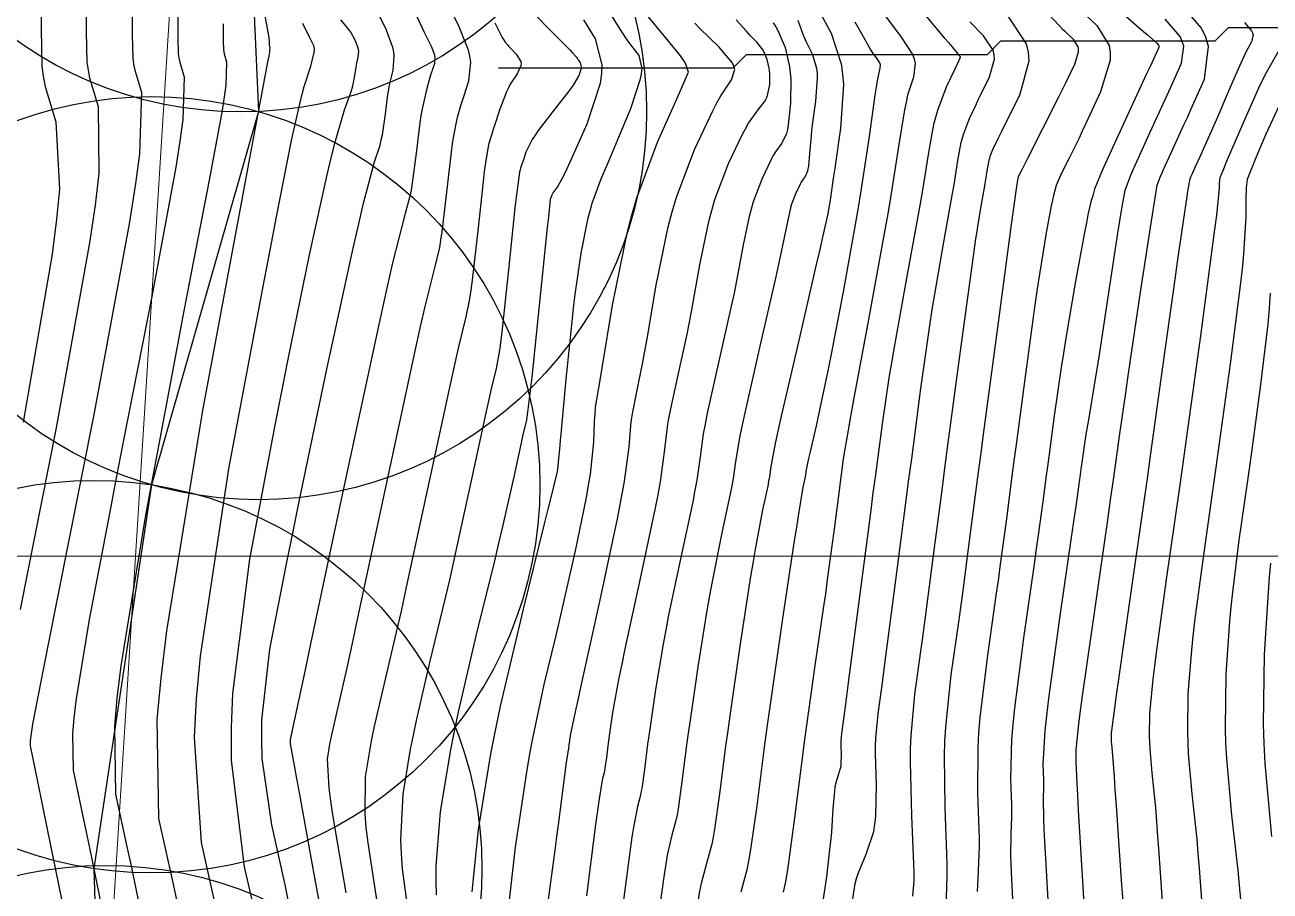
# Model space of a CAD drawing. Header units: metres. Extents: x 837117 to 838477, y 1189012 to 1191015.
# Drawn here: x 837720.1 to 837813.1, y 1189388.9 to 1189453.6 of the extents above; entities that cross this region are included whole.
import ezdxf

# ---------------------------------------------------------------- set-up
doc = ezdxf.new("R2010")
doc.units = ezdxf.units.M
doc.header["$LTSCALE"] = 0.3
for name, color, linetype in [('CIRCULOS', 60, 'Continuous'), ('COTAS 10', 1, 'Continuous'), ('COTAS INT', 252, 'Continuous'), ('LINEA_DE_CEROS', 61, 'Continuous')]:
    doc.layers.add(name, color=color, linetype=linetype)
for name, color, linetype, lineweight in [('COORD', 7, 'Continuous', 20), ('DRENAJE', 5, 'Continuous', 25), ('Linea_Tendencia', 51, 'Continuous', 20)]:
    doc.layers.add(name, color=color, linetype=linetype, lineweight=lineweight)

msp = doc.modelspace()

# ---------------------------------------------------------------- linework, layer by layer
at = {"layer": 'CIRCULOS'}
for centre in [(837736.287, 1189476.06), (837737.58, 1189447.088), (837729.608, 1189419.206), (837725.281, 1189390.53), (837726.152, 1189361.771)]:
    msp.add_circle(centre, 29, dxfattribs=at)
at = {"layer": 'COORD'}
msp.add_line((837476.514, 1189413.872), (838476.514, 1189413.872), dxfattribs=at)
at = {"layer": 'COTAS 10'}
for points, elevation in [([(837719.819, 1189409.886), (837722.506, 1189423.463), (837725.001, 1189437.285), (837725.405, 1189440.103), (837725.683, 1189442.483), (837725.652, 1189447.435), (837725.001, 1189449.572), (837724.889, 1189450.178), (837724.807, 1189450.79), (837724.757, 1189453.049), (837724.749, 1189456.362)], 1680), ([(837796.574, 1189454.379), (837797.412, 1189453.488), (837797.62, 1189453.277), (837797.816, 1189453.083), (837798.435, 1189452.509), (837798.784, 1189451.931), (837798.811, 1189451.733), (837798.807, 1189451.519), (837798.539, 1189450.61), (837797.89, 1189449.254), (837797.645, 1189448.759), (837797.373, 1189448.211), (837796.156, 1189445.797), (837795.025, 1189443.572), (837794.808, 1189443.143), (837794.632, 1189442.795), (837794.341, 1189442.212), (837794.31, 1189442.095), (837794.286, 1189441.975), (837794.227, 1189441.66), (837793.956, 1189439.732), (837793.81, 1189438.65), (837793.632, 1189437.331), (837792.734, 1189430.588), (837791.75, 1189423.156), (837791.518, 1189421.402), (837791.305, 1189419.779), (837790.682, 1189415.018), (837790.164, 1189411.111), (837790.016, 1189410.028), (837789.866, 1189408.943), (837789.309, 1189405.018), (837788.892, 1189401.104), (837788.83, 1189400.026), (837788.791, 1189398.95), (837788.845, 1189395.084), (837788.984, 1189391.639), (837788.999, 1189390.827), (837789.004, 1189390.078), (837788.972, 1189389.053), (837788.935, 1189387.889)], 1730), ([(837734.541, 1189387.102), (837733.323, 1189392.473), (837732.814, 1189400.343), (837732.973, 1189403.22), (837733.262, 1189406.4), (837735.388, 1189420.407), (837737.914, 1189433.892), (837738.455, 1189436.743), (837738.927, 1189439.212), (837740.062, 1189444.939), (837740.7, 1189447.755), (837740.86, 1189448.388), (837741.012, 1189448.958), (837741.5, 1189450.486), (837741.757, 1189451.489), (837741.762, 1189451.727), (837741.74, 1189451.948), (837741.424, 1189452.604), (837740.909, 1189453.671)], 1690), ([(837755.238, 1189453.709), (837755.312, 1189453.556), (837755.383, 1189453.412), (837755.608, 1189452.961), (837755.792, 1189452.614), (837755.836, 1189452.535), (837755.878, 1189452.464), (837756.007, 1189452.268), (837756.202, 1189452.043), (837756.287, 1189451.953), (837756.384, 1189451.852), (837756.845, 1189451.388), (837757.186, 1189450.833), (837757.207, 1189450.674), (837757.197, 1189450.513), (837756.899, 1189449.913), (837756.397, 1189449.134), (837756.259, 1189448.859), (837756.121, 1189448.56), (837755.626, 1189447.265), (837755.195, 1189445.971), (837755.097, 1189445.672), (837755.009, 1189445.398), (837754.769, 1189444.619), (837754.537, 1189443.258), (837754.453, 1189442.616), (837754.361, 1189441.859), (837753.961, 1189438.171), (837753.549, 1189434.488), (837753.451, 1189433.734), (837753.359, 1189433.096), (837753.083, 1189431.753), (837752.518, 1189429.506), (837752.245, 1189428.297), (837751.921, 1189426.834), (837748.628, 1189411.547), (837748.238, 1189409.776), (837747.882, 1189408.186), (837746.886, 1189403.934), (837746.214, 1189401.058), (837746.062, 1189400.333), (837745.925, 1189399.641), (837745.553, 1189397.4), (837745.534, 1189394.627), (837745.62, 1189393.599), (837745.745, 1189392.459), (837746.525, 1189387.4)], 1700), ([(837759.184, 1189387.667), (837759.752, 1189391.898), (837759.884, 1189392.894), (837760.005, 1189393.814), (837760.351, 1189396.505), (837760.577, 1189398.284), (837760.622, 1189398.63), (837760.66, 1189398.911), (837760.735, 1189399.396), (837760.761, 1189399.491), (837760.768, 1189399.527), (837760.775, 1189399.566), (837760.8, 1189399.742), (837760.83, 1189399.979), (837760.841, 1189400.057), (837760.852, 1189400.141), (837760.902, 1189400.487), (837761.272, 1189402.253), (837761.484, 1189403.231), (837761.745, 1189404.421), (837763.087, 1189410.487), (837764.429, 1189416.789), (837764.69, 1189418.128), (837764.904, 1189419.291), (837765.275, 1189422.026), (837765.398, 1189423.623), (837765.455, 1189424.07), (837765.521, 1189424.518), (837765.84, 1189426.153), (837766.295, 1189428.377), (837766.447, 1189429.197), (837766.61, 1189430.106), (837767.292, 1189434.127), (837768.194, 1189438.486), (837768.495, 1189439.608), (837768.819, 1189440.693), (837770.178, 1189444.304), (837771.515, 1189447.144), (837771.827, 1189447.742), (837772.112, 1189448.259), (837772.93, 1189449.449), (837773.177, 1189450.228), (837773.103, 1189450.486), (837772.967, 1189450.764), (837771.962, 1189451.92), (837770.558, 1189453.282), (837770.17, 1189453.689)], 1710), ([(837773.635, 1189388.806), (837774.116, 1189390.567), (837774.246, 1189391.225), (837774.375, 1189391.958), (837774.829, 1189395.219), (837775.391, 1189399.615), (837775.589, 1189401.063), (837775.804, 1189402.611), (837776.733, 1189409.034), (837777.607, 1189414.872), (837777.788, 1189416.051), (837777.943, 1189417.041), (837778.283, 1189419.034), (837778.419, 1189419.674), (837778.446, 1189419.81), (837778.467, 1189419.928), (837778.505, 1189420.206), (837778.624, 1189420.826), (837778.697, 1189421.159), (837778.787, 1189421.564), (837779.256, 1189423.609), (837779.921, 1189426.668), (837780.134, 1189427.711), (837780.36, 1189428.839), (837781.28, 1189433.619), (837782.188, 1189438.647), (837782.405, 1189439.93), (837782.608, 1189441.166), (837783.22, 1189445.237), (837783.656, 1189448.307), (837783.748, 1189448.912), (837783.828, 1189449.411), (837784.013, 1189450.329), (837784.043, 1189450.572), (837784.026, 1189450.646), (837783.997, 1189450.723), (837783.799, 1189451.024), (837783.477, 1189451.47), (837783.37, 1189451.638), (837783.255, 1189451.825), (837782.775, 1189452.661), (837782.16, 1189453.778)], 1720), ([(837811.245, 1189453.742), (837811.768, 1189453.132), (837811.84, 1189452.974), (837811.881, 1189452.82), (837811.766, 1189452.305), (837811.37, 1189451.587), (837811.233, 1189451.306), (837811.084, 1189450.989), (837810.448, 1189449.545), (837809.752, 1189447.919), (837809.565, 1189447.487), (837809.381, 1189447.063), (837808.738, 1189445.598), (837808.175, 1189444.332), (837808.041, 1189444.034), (837807.917, 1189443.759), (837807.548, 1189442.952), (837807.296, 1189442.397), (837807.245, 1189442.28), (837807.202, 1189442.179), (837807.116, 1189441.949), (837807.023, 1189441.405), (837806.977, 1189441.108), (837806.921, 1189440.746), (837806.642, 1189438.908), (837806.203, 1189435.865), (837806.045, 1189434.745), (837805.873, 1189433.503), (837805.119, 1189428.014), (837804.224, 1189421.535), (837803.962, 1189419.669), (837803.694, 1189417.771), (837802.674, 1189410.66), (837801.817, 1189404.677), (837801.651, 1189403.49), (837801.516, 1189402.508), (837801.288, 1189400.66), (837801.281, 1189400.135), (837801.285, 1189399.987), (837801.292, 1189399.837), (837801.342, 1189399.286), (837801.49, 1189397.412), (837801.56, 1189396.429), (837801.642, 1189395.244), (837801.844, 1189392.241), (837802.041, 1189389.286), (837802.566, 1189383.182)], 1740)]:
    msp.add_lwpolyline(points, dxfattribs=dict(at, elevation=elevation))
at = {"layer": 'COTAS INT'}
for points, elevation in [([(837721.343, 1189457.326), (837721.347, 1189453.281), (837721.409, 1189450.48), (837721.511, 1189449.721), (837721.649, 1189448.97), (837722.457, 1189446.32), (837722.718, 1189441.298), (837722.512, 1189439.052), (837722.186, 1189436.434), (837720.004, 1189423.891)], 1678), ([(837728.161, 1189455.334), (837728.167, 1189452.816), (837728.205, 1189451.099), (837728.267, 1189450.635), (837728.352, 1189450.174), (837728.847, 1189448.55), (837728.696, 1189443.906), (837728.374, 1189441.541), (837727.931, 1189438.709), (837725.316, 1189424.585), (837722.539, 1189410.569), (837721.992, 1189407.805), (837721.542, 1189405.526), (837720.72, 1189401.327), (837720.575, 1189400.444), (837720.552, 1189400.255), (837720.537, 1189400.09), (837720.543, 1189399.693), (837721.09, 1189397.029), (837721.414, 1189395.435), (837721.815, 1189393.469), (837723.887, 1189383.274)], 1682), ([(837744.127, 1189388.716), (837743.171, 1189394.403), (837743.001, 1189395.574), (837742.871, 1189396.571), (837742.741, 1189398.716), (837742.925, 1189399.823), (837742.993, 1189400.165), (837743.068, 1189400.522), (837743.4, 1189401.942), (837744.206, 1189405.521), (837744.58, 1189407.24), (837745.019, 1189409.274), (837747.15, 1189419.249), (837749.268, 1189429.079), (837749.698, 1189431.022), (837750.061, 1189432.627), (837750.811, 1189435.613), (837751.13, 1189436.927), (837751.221, 1189437.479), (837751.315, 1189438.112), (837751.663, 1189441.075), (837752.002, 1189444.059), (837752.088, 1189444.705), (837752.172, 1189445.272), (837752.449, 1189446.667), (837752.738, 1189447.622), (837752.829, 1189447.911), (837752.925, 1189448.211), (837753.313, 1189449.383), (837753.449, 1189450.776), (837753.386, 1189451.215), (837753.28, 1189451.677), (837752.532, 1189453.537), (837751.614, 1189455.343)], 1698), ([(837799.516, 1189383.476), (837799.174, 1189389.173), (837798.84, 1189394.909), (837798.777, 1189396.024), (837798.728, 1189396.933), (837798.66, 1189398.509), (837798.67, 1189398.791), (837798.67, 1189398.884), (837798.668, 1189398.985), (837798.652, 1189399.406), (837798.854, 1189401.313), (837798.99, 1189402.351), (837799.161, 1189403.611), (837800.069, 1189410), (837801.045, 1189416.761), (837801.259, 1189418.255), (837801.448, 1189419.585), (837801.93, 1189423.021), (837802.363, 1189426.083), (837802.522, 1189427.177), (837802.698, 1189428.378), (837803.475, 1189433.603), (837804.206, 1189438.43), (837804.353, 1189439.38), (837804.476, 1189440.162), (837804.719, 1189441.589), (837804.945, 1189442.195), (837805.058, 1189442.459), (837805.191, 1189442.766), (837805.854, 1189444.223), (837806.71, 1189446.089), (837806.965, 1189446.653), (837807.229, 1189447.238), (837808.247, 1189449.521), (837808.54, 1189451.955), (837808.346, 1189452.635), (837808.032, 1189453.316), (837805.906, 1189455.797)], 1738), ([(837731.573, 1189454.306), (837731.577, 1189452.584), (837731.603, 1189451.409), (837731.646, 1189451.091), (837731.704, 1189450.777), (837732.042, 1189449.666), (837731.939, 1189446.488), (837731.719, 1189444.871), (837731.415, 1189442.934), (837729.627, 1189433.272), (837727.493, 1189422.423), (837726.971, 1189419.737), (837726.479, 1189417.189), (837724.952, 1189409.135), (837723.956, 1189403.058), (837723.799, 1189401.756), (837723.693, 1189400.619), (837723.738, 1189397.888), (837724.452, 1189394.547), (837724.768, 1189393.026), (837725.135, 1189391.246), (837726.888, 1189382.664)], 1684), ([(837737.943, 1189454.922), (837738.373, 1189452.613), (837738.392, 1189452.357), (837738.395, 1189452.3), (837738.397, 1189452.25), (837738.397, 1189452.118), (837738.399, 1189452.029), (837738.407, 1189451.981), (837738.433, 1189451.896), (837738.425, 1189451.654), (837738.408, 1189451.531), (837738.385, 1189451.383), (837738.249, 1189450.647), (837737.4, 1189446.131), (837736.927, 1189443.601), (837736.352, 1189440.516), (837733.417, 1189424.752), (837730.718, 1189408.285), (837730.292, 1189404.757), (837730.005, 1189401.677), (837730.128, 1189394.278), (837731.178, 1189389.584), (837731.476, 1189388.209)], 1688), ([(837739.814, 1189388.21), (837739.577, 1189389.322), (837738.575, 1189393.807), (837737.875, 1189398.768), (837737.829, 1189400.18), (837737.845, 1189401.61), (837738.437, 1189406.915), (837739.704, 1189413.417), (837740.146, 1189415.602), (837740.628, 1189417.953), (837742.7, 1189427.834), (837744.666, 1189436.883), (837745.081, 1189438.711), (837745.439, 1189440.244), (837746.267, 1189443.333), (837746.672, 1189444.589), (837746.763, 1189444.968), (837746.845, 1189445.359), (837747.069, 1189446.884), (837747.256, 1189448.369), (837747.316, 1189448.735), (837747.38, 1189449.083), (837747.638, 1189450.176), (837747.736, 1189451.225), (837747.699, 1189451.544), (837747.633, 1189451.876), (837747.162, 1189453.178), (837746.545, 1189454.389)], 1694), ([(837749.131, 1189454.763), (837749.788, 1189453.386), (837749.94, 1189453.069), (837750.081, 1189452.781), (837750.482, 1189451.974), (837750.714, 1189451.396), (837750.747, 1189451.253), (837750.767, 1189451.117), (837750.725, 1189450.684), (837750.554, 1189450.148), (837750.493, 1189449.946), (837750.425, 1189449.721), (837750.129, 1189448.716), (837749.808, 1189447.286), (837749.724, 1189446.793), (837749.642, 1189446.259), (837749.366, 1189443.98), (837749.08, 1189441.735), (837748.992, 1189441.223), (837748.901, 1189440.758), (837748.539, 1189439.473), (837747.611, 1189435.783), (837747.163, 1189433.801), (837746.631, 1189431.404), (837744.02, 1189419.281), (837741.479, 1189407.324), (837740.992, 1189405.031), (837740.599, 1189403.18), (837739.962, 1189400.169), (837739.947, 1189400.039), (837739.947, 1189400.004), (837739.948, 1189399.97), (837739.965, 1189399.849), (837740.257, 1189398.244), (837740.432, 1189397.273), (837740.647, 1189396.075), (837741.762, 1189389.849), (837743.007, 1189383.203)], 1696), ([(837758.171, 1189454.383), (837759.417, 1189453.123), (837760.602, 1189451.941), (837760.833, 1189451.707), (837761.021, 1189451.513), (837761.351, 1189451.149), (837761.425, 1189451.022), (837761.451, 1189450.978), (837761.481, 1189450.929), (837761.61, 1189450.718), (837761.686, 1189450.428), (837761.682, 1189450.329), (837761.666, 1189450.222), (837761.518, 1189449.771), (837761.087, 1189449.055), (837760.892, 1189448.782), (837760.666, 1189448.477), (837759.577, 1189447.104), (837758.477, 1189445.671), (837758.244, 1189445.327), (837758.041, 1189445.007), (837757.566, 1189444.044), (837757.326, 1189443.323), (837757.271, 1189443.157), (837757.222, 1189443.004), (837757.089, 1189442.571), (837756.901, 1189441.243), (837756.818, 1189440.527), (837756.721, 1189439.66), (837756.258, 1189435.267), (837755.784, 1189430.864), (837755.68, 1189429.99), (837755.588, 1189429.265), (837755.354, 1189427.893), (837754.975, 1189426.384), (837754.792, 1189425.572), (837754.574, 1189424.59), (837753.504, 1189419.62), (837752.237, 1189413.819), (837751.896, 1189412.313), (837751.558, 1189410.85), (837750.373, 1189405.926), (837749.36, 1189401.593), (837749.131, 1189400.502), (837748.925, 1189399.459), (837748.364, 1189396.083), (837748.197, 1189392.683), (837748.239, 1189391.624), (837748.318, 1189390.515), (837748.922, 1189386.083)], 1702), ([(837763.937, 1189454.293), (837764.585, 1189453.254), (837765.16, 1189452.378), (837765.315, 1189452.16), (837765.467, 1189451.951), (837766, 1189451.284), (837766.219, 1189450.309), (837766.173, 1189449.907), (837766.081, 1189449.446), (837765.365, 1189447.305), (837764.408, 1189444.967), (837764.163, 1189444.383), (837763.928, 1189443.826), (837763.154, 1189442.045), (837762.491, 1189440.224), (837762.326, 1189439.642), (837762.169, 1189439.026), (837761.67, 1189436.521), (837761.226, 1189433.417), (837761.104, 1189432.424), (837760.983, 1189431.372), (837760.55, 1189427.091), (837760.196, 1189423.269), (837760.125, 1189422.508), (837760.066, 1189421.875), (837759.951, 1189420.662), (837759.92, 1189420.36), (837759.913, 1189420.301), (837759.908, 1189420.254), (837759.898, 1189420.174), (837759.889, 1189420.14), (837759.885, 1189420.123), (837759.881, 1189420.101), (837759.857, 1189419.992), (837759.455, 1189418.364), (837759.211, 1189417.386), (837758.911, 1189416.178), (837757.347, 1189409.91), (837755.653, 1189402.664), (837755.27, 1189400.84), (837754.924, 1189399.095), (837753.987, 1189393.45), (837753.523, 1189388.795)], 1706), ([(837756.187, 1189386.851), (837756.798, 1189392.133), (837757.632, 1189397.744), (837757.864, 1189399.104), (837758.095, 1189400.379), (837758.931, 1189404.281), (837759.799, 1189407.855), (837760.05, 1189408.922), (837760.306, 1189410.023), (837761.27, 1189414.281), (837762.084, 1189418.25), (837762.245, 1189419.168), (837762.378, 1189420.008), (837762.629, 1189422.39), (837762.694, 1189423.93), (837762.71, 1189424.24), (837762.725, 1189424.499), (837762.773, 1189425.013), (837762.993, 1189426.291), (837763.117, 1189427.032), (837763.267, 1189427.941), (837764.038, 1189432.623), (837765.128, 1189438.004), (837765.48, 1189439.353), (837765.854, 1189440.642), (837767.387, 1189444.791), (837768.762, 1189447.876), (837769.036, 1189448.495), (837769.265, 1189449.011), (837769.706, 1189450.025), (837769.475, 1189450.701), (837769.279, 1189451.004), (837769.027, 1189451.358), (837767.642, 1189453.057), (837766.006, 1189455.046)], 1708), ([(837779.451, 1189454.642), (837780.359, 1189452.934), (837781.121, 1189450.655), (837781.221, 1189449.912), (837781.273, 1189449.119), (837781.061, 1189445.849), (837780.626, 1189442.869), (837780.537, 1189442.258), (837780.462, 1189441.742), (837780.306, 1189440.652), (837780.236, 1189440.174), (837780.215, 1189440.043), (837780.194, 1189439.913), (837780.111, 1189439.446), (837779.725, 1189437.716), (837779.513, 1189436.789), (837779.255, 1189435.667), (837777.94, 1189429.997), (837776.64, 1189424.331), (837776.39, 1189423.211), (837776.188, 1189422.287), (837775.859, 1189420.57), (837775.755, 1189419.801), (837775.695, 1189419.474), (837775.621, 1189419.097), (837775.244, 1189417.325), (837774.703, 1189414.517), (837774.527, 1189413.487), (837774.34, 1189412.348), (837773.567, 1189407.325), (837772.814, 1189402.117), (837772.639, 1189400.862), (837772.479, 1189399.688), (837772.023, 1189396.124), (837771.655, 1189393.48), (837771.551, 1189392.886), (837771.445, 1189392.352), (837771.055, 1189390.924), (837770.654, 1189389.431), (837770.541, 1189388.856), (837770.427, 1189388.21)], 1718), ([(837787.248, 1189454.446), (837788.813, 1189452.599), (837789.117, 1189452.24), (837789.365, 1189451.946), (837789.79, 1189451.436), (837789.85, 1189451.36), (837789.867, 1189451.34), (837789.884, 1189451.321), (837789.947, 1189451.256), (837789.991, 1189451.191), (837789.995, 1189451.171), (837789.997, 1189451.151), (837789.975, 1189451.07), (837789.794, 1189450.685), (837789.695, 1189450.473), (837789.575, 1189450.214), (837788.964, 1189448.9), (837788.303, 1189447.171), (837788.151, 1189446.651), (837788.012, 1189446.115), (837787.623, 1189444.029), (837787.183, 1189441.211), (837787.012, 1189440.212), (837786.821, 1189439.119), (837785.952, 1189434.38), (837785.065, 1189429.494), (837784.863, 1189428.307), (837784.678, 1189427.193), (837784.166, 1189423.77), (837783.664, 1189419.957), (837783.486, 1189418.597), (837783.292, 1189417.104), (837781.669, 1189404.612), (837781.514, 1189403.424), (837781.386, 1189402.443), (837781.143, 1189400.616), (837781.095, 1189400.081), (837781.089, 1189399.914), (837781.087, 1189399.74), (837781.105, 1189399.041), (837781.095, 1189398.351), (837781.075, 1189398.181), (837781.047, 1189398.021), (837780.881, 1189397.521), (837780.692, 1189396.866), (837780.648, 1189396.608), (837780.609, 1189396.318), (837780.5, 1189394.995), (837780.377, 1189393.281), (837780.329, 1189392.745), (837780.275, 1189392.182), (837780.026, 1189389.925), (837779.661, 1189387.624)], 1724), ([(837798.6, 1189455.022), (837800.216, 1189453.524), (837801.13, 1189452.013), (837801.199, 1189451.497), (837801.189, 1189450.938), (837800.489, 1189448.562), (837799.386, 1189446.186), (837799.122, 1189445.626), (837798.875, 1189445.109), (837798.13, 1189443.595), (837797.598, 1189442.533), (837797.485, 1189442.301), (837797.387, 1189442.095), (837797.156, 1189441.577), (837796.961, 1189440.825), (837796.887, 1189440.472), (837796.803, 1189440.057), (837796.425, 1189438.038), (837795.92, 1189434.941), (837795.757, 1189433.846), (837795.584, 1189432.649), (837794.874, 1189427.469), (837794.18, 1189422.226), (837794.017, 1189420.989), (837793.866, 1189419.844), (837793.427, 1189416.486), (837792.996, 1189413.278), (837792.85, 1189412.229), (837792.693, 1189411.109), (837792.031, 1189406.486), (837791.471, 1189401.813), (837791.378, 1189400.663), (837791.312, 1189399.575), (837791.297, 1189396.165), (837791.403, 1189393.449), (837791.414, 1189392.8), (837791.416, 1189392.194), (837791.353, 1189390.376), (837791.326, 1189389.792), (837791.279, 1189388.818)], 1732), ([(837801.69, 1189454.803), (837803.373, 1189453.353), (837803.701, 1189453.071), (837803.968, 1189452.839), (837804.434, 1189452.431), (837804.521, 1189452.349), (837804.55, 1189452.322), (837804.582, 1189452.294), (837804.713, 1189452.18), (837804.819, 1189452.056), (837804.834, 1189452.022), (837804.844, 1189451.988), (837804.829, 1189451.867), (837804.435, 1189451.011), (837804.204, 1189450.514), (837803.922, 1189449.905), (837802.466, 1189446.765), (837800.999, 1189443.567), (837800.71, 1189442.92), (837800.471, 1189442.378), (837800.032, 1189441.28), (837799.926, 1189440.895), (837799.898, 1189440.801), (837799.87, 1189440.712), (837799.773, 1189440.437), (837799.539, 1189439.368), (837799.425, 1189438.779), (837799.29, 1189438.062), (837798.622, 1189434.416), (837797.885, 1189430.15), (837797.705, 1189429.042), (837797.536, 1189427.967), (837797.014, 1189424.351), (837796.61, 1189421.297), (837796.515, 1189420.576), (837796.427, 1189419.909), (837796.171, 1189417.953), (837795.828, 1189415.444), (837795.684, 1189414.43), (837795.52, 1189413.276), (837794.754, 1189407.953), (837794.05, 1189402.522), (837793.926, 1189401.3), (837793.832, 1189400.2), (837793.749, 1189397.245), (837793.825, 1189395.295), (837793.832, 1189394.828), (837793.834, 1189394.393), (837793.789, 1189393.087), (837793.762, 1189391.523), (837793.775, 1189390.926), (837793.796, 1189390.257), (837793.946, 1189387.248)], 1734), ([(837729.888, 1189382.054), (837728.456, 1189389.024), (837728.122, 1189390.617), (837727.815, 1189392.066), (837726.933, 1189396.083), (837726.849, 1189401.148), (837727.045, 1189403.257), (837727.337, 1189405.672), (837729.184, 1189416.944), (837731.415, 1189428.853), (837731.949, 1189431.669), (837732.446, 1189434.277), (837733.938, 1189441.959), (837734.9, 1189447.158), (837735.063, 1189448.201), (837735.182, 1189449.071), (837735.238, 1189450.781), (837735.055, 1189451.379), (837735.024, 1189451.548), (837735.001, 1189451.719), (837734.987, 1189452.351), (837734.985, 1189453.278), (837734.97, 1189453.634)], 1686), ([(837743.717, 1189453.946), (837744.24, 1189453.323), (837744.363, 1189453.155), (837744.477, 1189452.988), (837744.81, 1189452.402), (837745.006, 1189451.861), (837745.033, 1189451.723), (837745.048, 1189451.59), (837745.008, 1189451.155), (837744.9, 1189450.701), (837744.874, 1189450.557), (837744.849, 1189450.405), (837744.771, 1189449.788), (837744.611, 1189448.983), (837744.534, 1189448.712), (837744.442, 1189448.42), (837743.996, 1189447.192), (837743.267, 1189444.706), (837742.998, 1189443.62), (837742.7, 1189442.362), (837741.381, 1189436.386), (837739.778, 1189428.583), (837739.301, 1189426.173), (837738.809, 1189423.655), (837736.913, 1189413.661), (837735.641, 1189403.626), (837735.543, 1189401.082), (837735.555, 1189398.64), (837736.518, 1189390.668), (837737.904, 1189384.62)], 1692), ([(837750.892, 1189388.571), (837750.858, 1189389.649), (837750.86, 1189390.739), (837751.175, 1189394.766), (837751.924, 1189399.277), (837752.201, 1189400.671), (837752.507, 1189402.129), (837753.86, 1189407.918), (837755.234, 1189413.514), (837755.553, 1189414.849), (837755.846, 1189416.092), (837756.68, 1189419.806), (837757.227, 1189422.345), (837757.339, 1189422.847), (837757.432, 1189423.262), (837757.626, 1189424.034), (837757.817, 1189425.434), (837757.909, 1189426.245), (837758.019, 1189427.24), (837758.555, 1189432.363), (837759.08, 1189437.46), (837759.182, 1189438.438), (837759.265, 1189439.229), (837759.408, 1189440.522), (837759.436, 1189440.61), (837759.446, 1189440.641), (837759.457, 1189440.675), (837759.505, 1189440.822), (837759.602, 1189441.017), (837759.643, 1189441.082), (837759.691, 1189441.152), (837759.914, 1189441.443), (837760.416, 1189442.365), (837760.638, 1189442.832), (837760.897, 1189443.391), (837762.136, 1189446.174), (837763.129, 1189449.207), (837763.233, 1189449.924), (837763.264, 1189450.586), (837762.755, 1189452.533), (837761.886, 1189453.95)], 1704), ([(837762.114, 1189388.496), (837762.798, 1189393.838), (837762.939, 1189394.884), (837763.059, 1189395.743), (837763.315, 1189397.278), (837763.432, 1189397.706), (837763.464, 1189397.867), (837763.495, 1189398.045), (837763.605, 1189398.838), (837763.742, 1189399.907), (837763.79, 1189400.259), (837763.843, 1189400.635), (837764.068, 1189402.197), (837764.539, 1189404.777), (837764.745, 1189405.795), (837764.985, 1189406.945), (837766.126, 1189412.197), (837767.227, 1189417.366), (837767.441, 1189418.465), (837767.616, 1189419.419), (837767.921, 1189421.662), (837768.102, 1189423.317), (837768.199, 1189423.9), (837768.316, 1189424.538), (837768.907, 1189427.293), (837769.598, 1189430.462), (837769.778, 1189431.362), (837769.953, 1189432.271), (837770.546, 1189435.631), (837771.217, 1189438.874), (837771.441, 1189439.708), (837771.683, 1189440.515), (837772.693, 1189443.202), (837773.715, 1189445.342), (837773.964, 1189445.805), (837774.198, 1189446.211), (837774.919, 1189447.209), (837775.43, 1189447.886), (837775.532, 1189448.09), (837775.617, 1189448.3), (837775.779, 1189449.119), (837775.781, 1189449.928), (837775.765, 1189450.134), (837775.742, 1189450.33), (837775.595, 1189450.972), (837775.36, 1189451.524), (837775.28, 1189451.664), (837775.194, 1189451.798), (837774.831, 1189452.239), (837774.345, 1189452.745), (837774.181, 1189452.921), (837774.005, 1189453.113), (837773.266, 1189453.935)], 1712), ([(837776.026, 1189453.71), (837776.219, 1189453.409), (837776.397, 1189453.096), (837776.923, 1189451.863), (837777.25, 1189450.43), (837777.303, 1189449.99), (837777.339, 1189449.532), (837777.333, 1189447.722), (837777.163, 1189446.088), (837777.095, 1189445.74), (837777.019, 1189445.439), (837776.668, 1189444.728), (837776.195, 1189444.073), (837776.042, 1189443.807), (837775.879, 1189443.503), (837775.208, 1189442.1), (837774.546, 1189440.338), (837774.388, 1189439.809), (837774.24, 1189439.261), (837773.801, 1189437.135), (837773.296, 1189434.435), (837773.109, 1189433.527), (837772.9, 1189432.548), (837771.973, 1189428.433), (837771.111, 1189424.557), (837770.943, 1189423.73), (837770.806, 1189423.01), (837770.567, 1189421.298), (837770.329, 1189419.546), (837770.192, 1189418.801), (837770.025, 1189417.943), (837769.165, 1189413.906), (837768.224, 1189409.469), (837768.006, 1189408.359), (837767.806, 1189407.3), (837767.234, 1189403.906), (837766.833, 1189401.129), (837766.74, 1189400.46), (837766.655, 1189399.834), (837766.411, 1189397.933), (837766.215, 1189396.523), (837766.159, 1189396.206), (837766.103, 1189395.922), (837765.895, 1189395.16), (837765.59, 1189393.639), (837765.473, 1189392.875), (837765.341, 1189391.962), (837764.746, 1189387.43)], 1714), ([(837777.863, 1189453.928), (837778.253, 1189452.859), (837778.368, 1189452.58), (837778.487, 1189452.31), (837778.941, 1189451.395), (837779.268, 1189450.328), (837779.306, 1189449.96), (837779.322, 1189449.562), (837779.191, 1189447.863), (837778.954, 1189446.109), (837778.903, 1189445.675), (837778.859, 1189445.264), (837778.751, 1189443.966), (837778.659, 1189443.002), (837778.624, 1189442.802), (837778.586, 1189442.629), (837778.417, 1189442.246), (837778.193, 1189441.935), (837778.12, 1189441.808), (837778.042, 1189441.664), (837777.724, 1189440.998), (837777.409, 1189440.161), (837777.334, 1189439.909), (837777.264, 1189439.649), (837777.055, 1189438.639), (837776.64, 1189436.6), (837776.439, 1189435.692), (837776.203, 1189434.634), (837775.04, 1189429.573), (837773.906, 1189424.576), (837773.687, 1189423.56), (837773.51, 1189422.703), (837773.213, 1189420.934), (837773.042, 1189419.673), (837772.944, 1189419.137), (837772.823, 1189418.52), (837772.204, 1189415.615), (837771.464, 1189411.993), (837771.267, 1189410.923), (837771.073, 1189409.824), (837770.401, 1189405.615), (837769.823, 1189401.623), (837769.69, 1189400.661), (837769.567, 1189399.761), (837769.217, 1189397.028), (837768.935, 1189395.001), (837768.855, 1189394.546), (837768.774, 1189394.137), (837768.475, 1189393.042), (837768.122, 1189391.535), (837768.007, 1189390.865), (837767.884, 1189390.086), (837767.378, 1189386.363)], 1716), ([(837784.41, 1189454.21), (837785.6, 1189452.645), (837786.447, 1189451.356), (837786.57, 1189451.027), (837786.645, 1189450.71), (837786.514, 1189449.668), (837786.075, 1189448.311), (837785.956, 1189447.795), (837785.838, 1189447.219), (837785.422, 1189444.633), (837784.825, 1189440.814), (837784.594, 1189439.46), (837784.334, 1189437.978), (837783.157, 1189431.556), (837782.036, 1189425.542), (837781.812, 1189424.317), (837781.626, 1189423.284), (837781.263, 1189421.143), (837781.082, 1189419.766), (837781.01, 1189419.214), (837780.929, 1189418.589), (837780.556, 1189415.714), (837780.076, 1189412.139), (837779.928, 1189411.071), (837779.772, 1189409.97), (837779.155, 1189405.714), (837778.519, 1189401.244), (837778.353, 1189400.007), (837778.19, 1189398.772), (837777.634, 1189394.315), (837777.095, 1189390.436), (837776.942, 1189389.565), (837776.787, 1189388.782)], 1722), ([(837781.961, 1189388.091), (837782.159, 1189389.407), (837782.259, 1189389.786), (837782.38, 1189390.172), (837782.98, 1189391.617), (837783.539, 1189393.31), (837783.634, 1189393.852), (837783.704, 1189394.425), (837783.737, 1189396.758), (837783.674, 1189399.119), (837783.682, 1189399.71), (837783.702, 1189400.274), (837783.865, 1189402.084), (837784.213, 1189404.61), (837784.348, 1189405.625), (837784.501, 1189406.778), (837785.193, 1189412.084), (837785.97, 1189418.05), (837786.175, 1189419.62), (837786.377, 1189421.154), (837787.069, 1189426.397), (837787.731, 1189431.102), (837787.913, 1189432.297), (837788.095, 1189433.446), (837788.747, 1189437.204), (837789.307, 1189440.26), (837789.431, 1189440.965), (837789.541, 1189441.609), (837789.824, 1189443.426), (837790.075, 1189444.77), (837790.165, 1189445.116), (837790.263, 1189445.451), (837790.689, 1189446.566), (837791.215, 1189447.677), (837791.375, 1189448.01), (837791.543, 1189448.353), (837792.201, 1189449.684), (837792.559, 1189451.005), (837792.536, 1189451.342), (837792.461, 1189451.667), (837791.75, 1189452.739), (837790.713, 1189453.792)], 1726), ([(837793.552, 1189454.221), (837794.931, 1189452.144), (837795.077, 1189451.514), (837795.121, 1189450.86), (837794.428, 1189448.298), (837793.291, 1189446.022), (837793.056, 1189445.547), (837792.855, 1189445.14), (837792.414, 1189444.232), (837792.223, 1189443.731), (837792.179, 1189443.581), (837792.139, 1189443.426), (837792.026, 1189442.822), (837791.898, 1189442.006), (837791.849, 1189441.717), (837791.794, 1189441.4), (837791.542, 1189440.028), (837791.124, 1189437.397), (837790.963, 1189436.287), (837790.783, 1189435.011), (837789.972, 1189429.024), (837789.089, 1189422.352), (837788.864, 1189420.644), (837788.648, 1189418.996), (837787.938, 1189413.551), (837787.333, 1189408.945), (837787.182, 1189407.826), (837787.04, 1189406.776), (837786.587, 1189403.551), (837786.309, 1189400.467), (837786.275, 1189399.506), (837786.261, 1189398.499), (837786.369, 1189394.475), (837786.52, 1189390.923), (837786.533, 1189390.213), (837786.534, 1189389.623), (837786.434, 1189388.48)], 1728), ([(837796.56, 1189388.211), (837796.318, 1189392.583), (837796.276, 1189393.475), (837796.245, 1189394.228), (837796.225, 1189395.798), (837796.252, 1189396.592), (837796.251, 1189396.856), (837796.247, 1189397.14), (837796.2, 1189398.325), (837796.353, 1189400.825), (837796.474, 1189401.936), (837796.63, 1189403.23), (837797.476, 1189409.42), (837798.347, 1189415.442), (837798.518, 1189416.631), (837798.659, 1189417.611), (837798.916, 1189419.42), (837798.988, 1189419.974), (837799.013, 1189420.163), (837799.04, 1189420.367), (837799.155, 1189421.232), (837799.31, 1189422.298), (837799.362, 1189422.628), (837799.419, 1189422.975), (837799.659, 1189424.354), (837800.038, 1189426.641), (837800.183, 1189427.559), (837800.345, 1189428.601), (837801.072, 1189433.393), (837801.775, 1189438.001), (837801.921, 1189438.926), (837802.046, 1189439.7), (837802.322, 1189441.229), (837802.689, 1189442.21), (837802.87, 1189442.638), (837803.087, 1189443.135), (837804.16, 1189445.494), (837805.316, 1189447.997), (837805.585, 1189448.584), (837805.832, 1189449.124), (837806.538, 1189450.694), (837806.692, 1189451.972), (837806.59, 1189452.328), (837806.426, 1189452.686), (837805.309, 1189453.989)], 1736), ([(837813.793, 1189451.642), (837812.871, 1189450.031), (837812.584, 1189449.46), (837812.282, 1189448.836), (837811.075, 1189446.133), (837810.025, 1189443.661), (837809.823, 1189443.182), (837809.658, 1189442.793), (837809.382, 1189442.13), (837809.361, 1189441.962), (837809.357, 1189441.884), (837809.354, 1189441.794), (837809.351, 1189441.356), (837809.137, 1189439.348), (837809.001, 1189438.267), (837808.832, 1189436.96), (837807.945, 1189430.343), (837806.883, 1189422.622), (837806.604, 1189420.618), (837806.331, 1189418.672), (837805.396, 1189412.128), (837804.661, 1189406.843), (837804.514, 1189405.691), (837804.391, 1189404.675), (837804.15, 1189402.128), (837804.126, 1189400.435), (837804.141, 1189399.957), (837804.164, 1189399.474), (837804.324, 1189397.698), (837804.578, 1189395.068), (837804.66, 1189394.048), (837804.748, 1189392.9), (837804.809, 1189392.035), (837805.111, 1189387.698)], 1742), ([(837813.846, 1189447.59), (837812.836, 1189445.389), (837812.016, 1189443.448), (837811.851, 1189443.053), (837811.713, 1189442.719), (837811.44, 1189442.025), (837811.363, 1189441.42), (837811.349, 1189441.142), (837811.338, 1189440.817), (837811.326, 1189439.241), (837811.158, 1189436.432), (837811.049, 1189435.329), (837810.912, 1189434.085), (837810.192, 1189428.415), (837809.328, 1189422.133), (837809.101, 1189420.502), (837808.879, 1189418.919), (837808.118, 1189413.595), (837807.506, 1189409.01), (837807.378, 1189407.893), (837807.266, 1189406.841), (837807.012, 1189403.595), (837806.972, 1189400.735), (837806.996, 1189399.927), (837807.036, 1189399.112), (837807.306, 1189396.111), (837807.665, 1189392.725), (837807.761, 1189391.667), (837807.855, 1189390.556), (837808.181, 1189386.111)], 1744), ([(837810.961, 1189388.213), (837810.861, 1189389.286), (837810.752, 1189390.381), (837810.288, 1189394.524), (837809.908, 1189398.749), (837809.852, 1189399.897), (837809.818, 1189401.034), (837809.874, 1189405.062), (837810.142, 1189409.008), (837810.241, 1189410.094), (837810.351, 1189411.176), (837810.84, 1189415.062), (837811.426, 1189419.167), (837811.598, 1189420.387), (837811.773, 1189421.644), (837812.439, 1189426.487), (837812.993, 1189431.209), (837813.097, 1189432.39), (837813.18, 1189433.516)], 1746), ([(837813.27, 1189392.937), (837812.78, 1189398.386), (837812.708, 1189399.867), (837812.664, 1189401.334), (837812.736, 1189406.53), (837813.017, 1189411.174), (837813.104, 1189412.295), (837813.196, 1189413.343)], 1748)]:
    msp.add_lwpolyline(points, dxfattribs=dict(at, elevation=elevation))
at = {"layer": 'DRENAJE'}
msp.add_polyline3d([(837850.997, 1189453.337, 0), (837810.011, 1189453.337, 0), (837809.011, 1189452.337, 0), (837793.017, 1189452.337, 0), (837792.017, 1189451.337, 0), (837774.023, 1189451.337, 0), (837773.023, 1189450.338, 0), (837755.529, 1189450.338, 0)], dxfattribs=at)
at = {"layer": 'LINEA_DE_CEROS'}
msp.add_lwpolyline([(837698.085, 1189848.677), (837689.342, 1189821.084), (837712.507, 1189803.637), (837735.353, 1189785.775), (837760.703, 1189771.69), (837779.938, 1189749.987), (837771.514, 1189722.238), (837758.693, 1189696.226), (837769.029, 1189669.13), (837764.358, 1189640.436), (837748.053, 1189616.454), (837741.996, 1189588.093), (837732.54, 1189560.678), (837724.959, 1189532.911), (837729.694, 1189504.3), (837736.287, 1189476.06), (837737.58, 1189447.088), (837729.608, 1189419.206), (837725.281, 1189390.53), (837726.152, 1189361.771), (837723.733, 1189332.872)], dxfattribs=at)
at = {"layer": 'Linea_Tendencia'}
msp.add_lwpolyline([(838041.852, 1190952.651), (838165.343, 1190589.154), (838075.416, 1190256.306), (838109.489, 1190042.064), (837622.868, 1190250.641), (837754.279, 1189827.032), (837723.495, 1189335.311)], dxfattribs=at)

doc.saveas('drawing.dxf')
